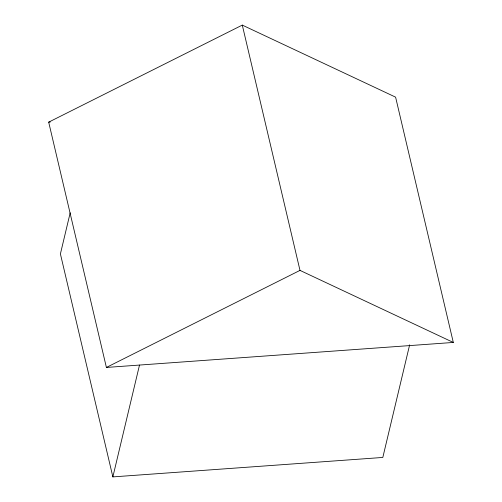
<?xml version="1.0" encoding="UTF-8"?>
<svg xmlns="http://www.w3.org/2000/svg" width="502" height="502" viewBox="0 0 502 502"><rect width="100%" height="100%" fill="white"/><g stroke="black" fill="none" stroke-linecap="round" stroke-linejoin="round"><path stroke-width="0.75" d="M70.186 212.829L60.403 253.912L112.862 476.9L382.813 457.447L409.638 344.861M112.862 476.9L139.5 365.079M48.688 122.155L242.29 25.1L395.601 97.156L453.312 342.446L106.399 367.445L48.688 122.155L50.25 122.042M106.399 367.445L299.995 270.39L453.312 342.446M242.29 25.1L299.995 270.39"/></g></svg>
